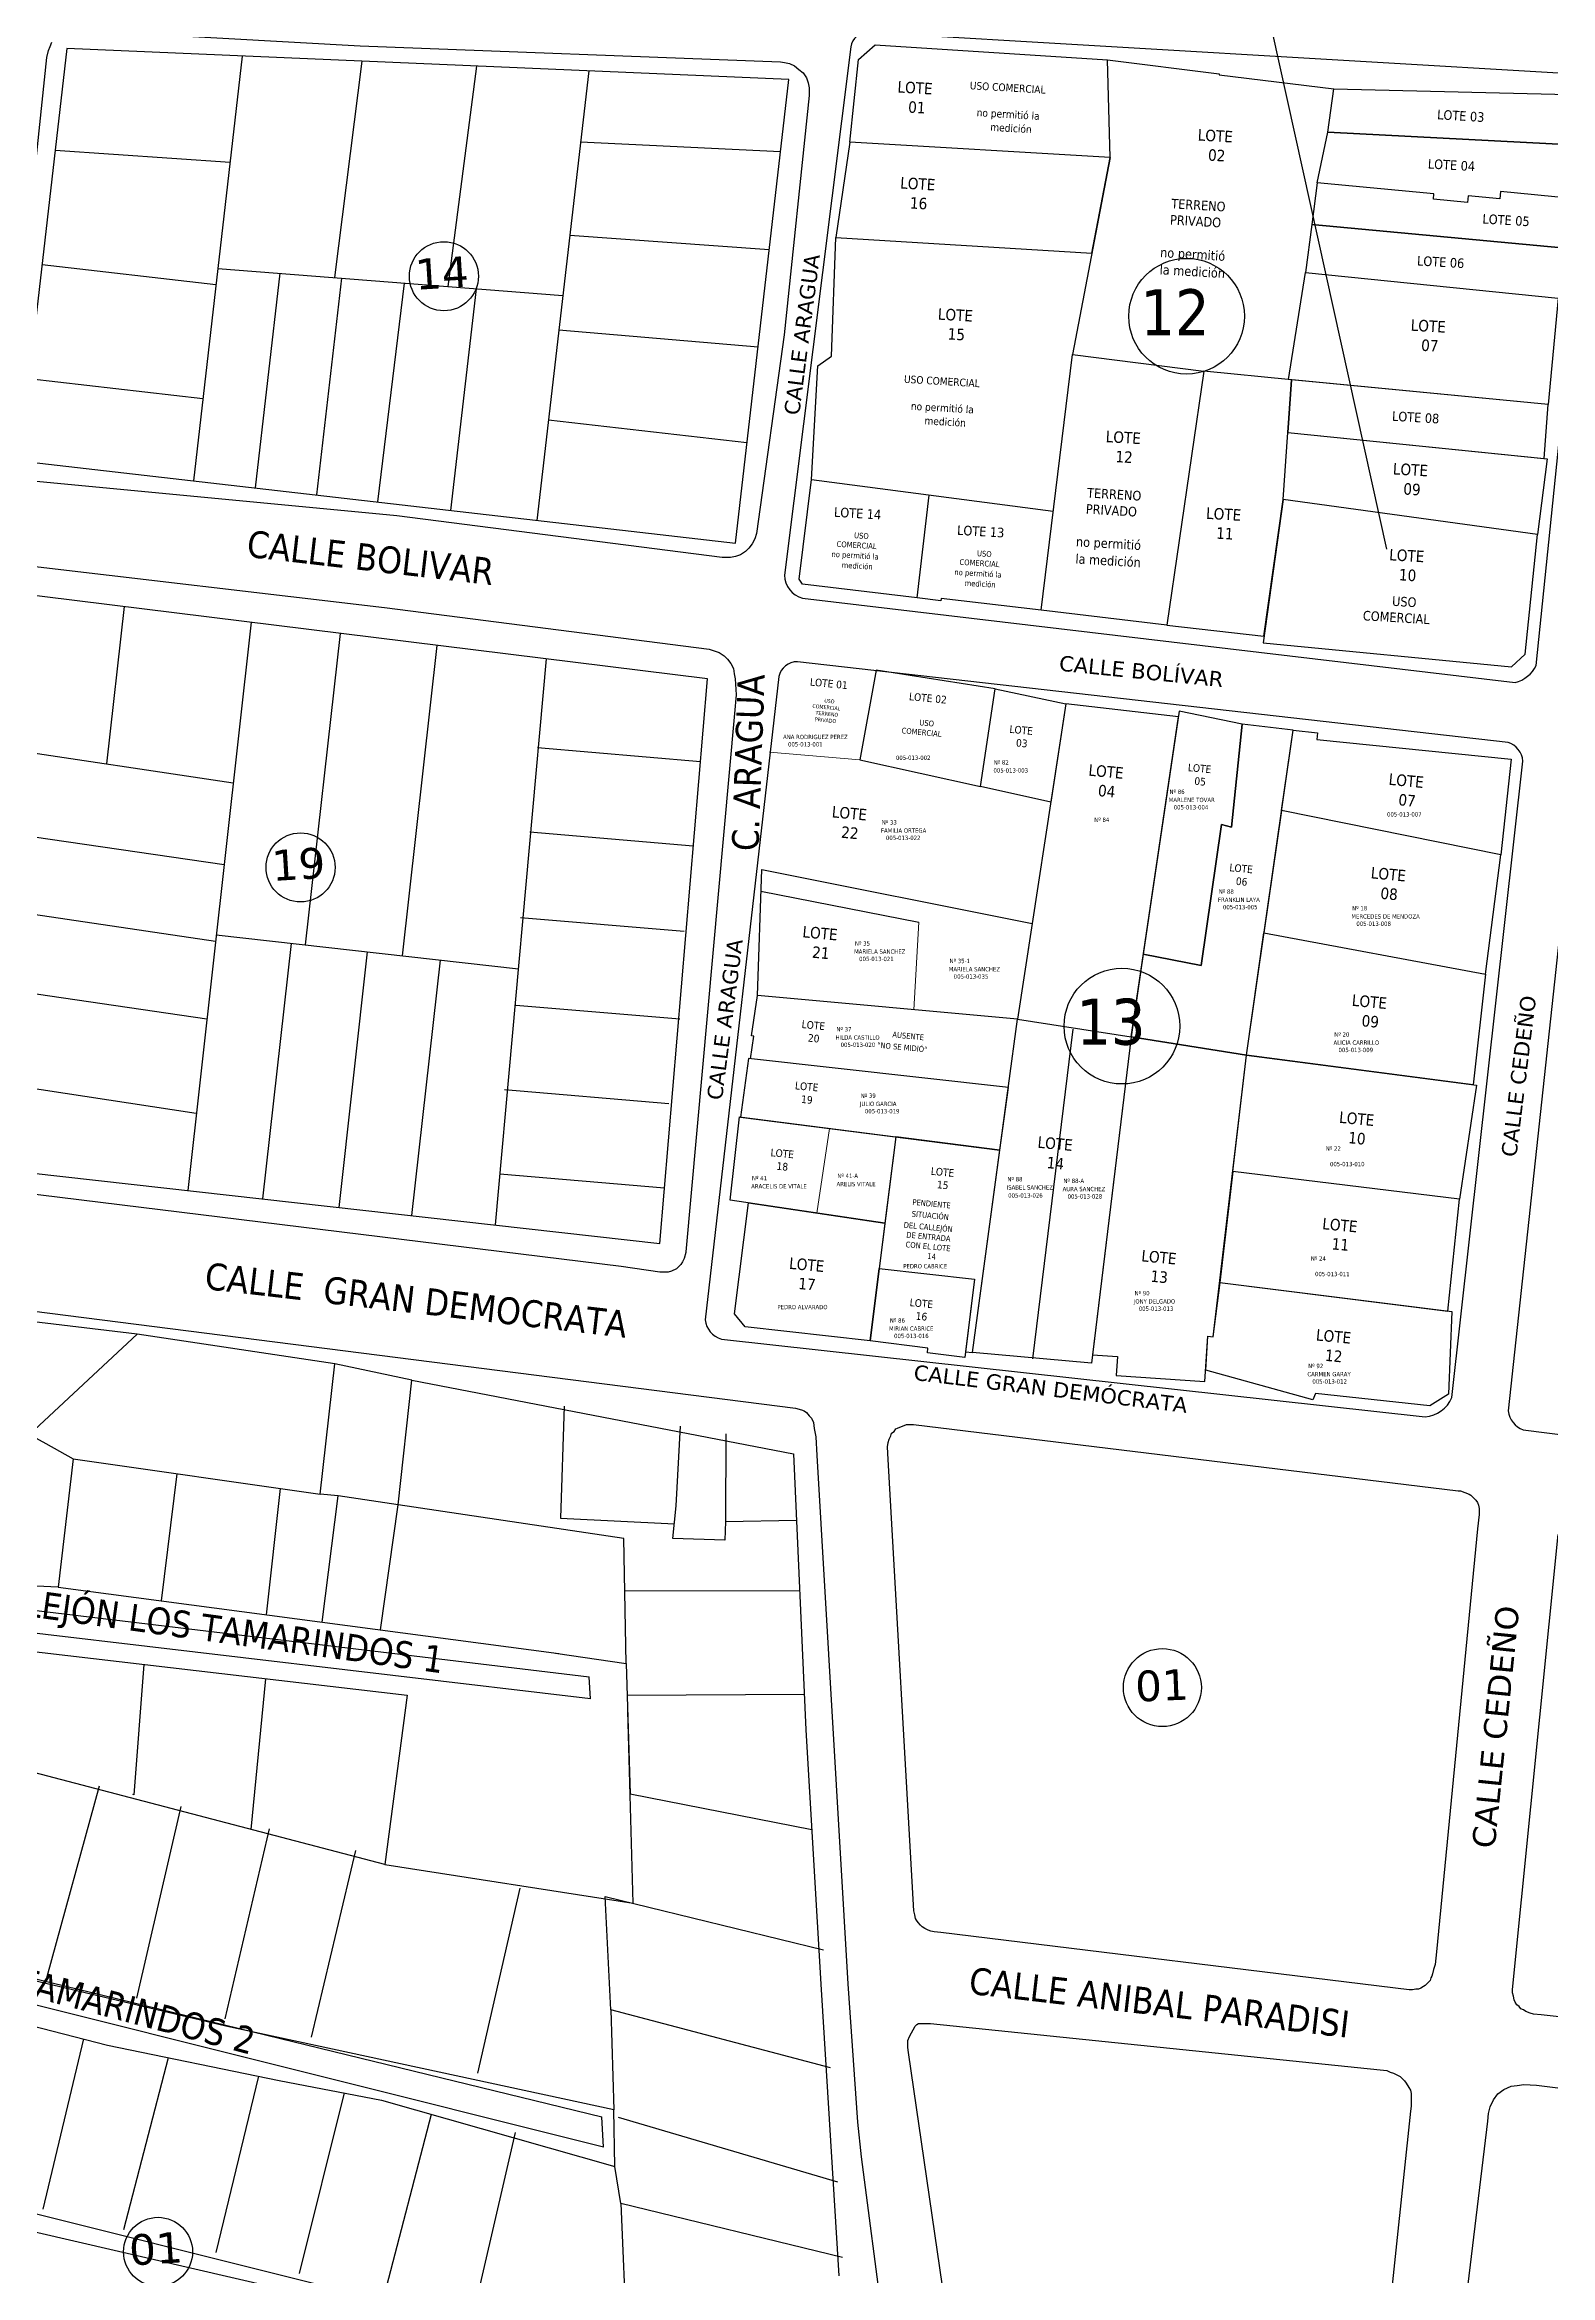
# Model space of a CAD drawing. Header units: metres. Extents: x 2 to 659295185, y -28 to 1124222152.
# Drawn here: x 659867 to 660063.3, y 1124433 to 1124723.8 of the extents above; entities that cross this region are included whole.
import ezdxf
from ezdxf.enums import TextEntityAlignment as Align

# ---------------------------------------------------------------- set-up
doc = ezdxf.new("R2010")
doc.units = ezdxf.units.M
doc.header["$MEASUREMENT"] = 0
for name, color, linetype in [('CALLES', 1, 'CONTINUOUS'), ('MANZANA', 30, 'CONTINUOUS'), ('Numero de manzana', 6, 'CONTINUOUS'), ('Parcelas', 140, 'CONTINUOUS')]:
    doc.layers.add(name, color=color, linetype=linetype)
doc.layers.add('PARCELA', color=140, linetype='CONTINUOUS', lineweight=40)
doc.styles.add('ROMAN', font='verdana.ttf')
doc.styles.get("Standard").update_dxf_attribs({"font": 'tahoma.ttf'})

msp = doc.modelspace()

# ---------------------------------------------------------------- linework, layer by layer
at = {"layer": 'MANZANA', "lineweight": -2}
for p, q in [((659867.6916, 1124723.5358), (659867.906, 1124724.0957)), ((659871.5177, 1124725.6553), (659908.121, 1124723.6158)), ((659864.5252, 1124695.8714), (659867.2546, 1124722.0961)), ((659867.2546, 1124722.0961), (659867.4772, 1124722.9859)), ((659867.4772, 1124722.9859), (659867.6916, 1124723.5358)), ((659908.121, 1124723.6158), (659962.9228, 1124721.5362)), ((659962.9228, 1124721.5362), (659963.4671, 1124721.4262)), ((659963.4671, 1124721.4262), (659964.1267, 1124721.3162)), ((659964.1267, 1124721.3162), (659964.7864, 1124720.9863)), ((659964.7864, 1124720.9863), (659965.3306, 1124720.5464)), ((659965.3306, 1124720.5464), (659965.8831, 1124720.1065)), ((659965.8831, 1124720.1065), (659966.3284, 1124719.4466)), ((659966.3284, 1124719.4466), (659966.551, 1124718.7867)), ((659966.551, 1124718.7867), (659966.6582, 1124718.1269)), ((659966.6665, 1124717.1271), (659963.4094, 1124685.9234)), ((659966.6582, 1124718.1269), (659966.6665, 1124717.1271)), ((659963.4094, 1124685.9234), (659959.7977, 1124660.0287)), ((659912.8871, 1124662.3582), (659864.987, 1124666.8973)), ((659955.3202, 1124656.9093), (659912.8871, 1124662.3582)), ((659959.7977, 1124660.0287), (659959.5833, 1124659.3588)), ((659957.728, 1124657.2493), (659957.0765, 1124657.0293)), ((659958.3876, 1124657.6992), (659957.728, 1124657.2493)), ((659958.8247, 1124658.1391), (659958.3876, 1124657.6992)), ((659959.2534, 1124658.699), (659958.8247, 1124658.1391)), ((659959.5833, 1124659.3588), (659959.2534, 1124658.699)), ((659863.1729, 1124656.0495), (659911.3039, 1124650.4107)), ((659955.7572, 1124656.9093), (659955.3202, 1124656.9093)), ((659956.4169, 1124656.9193), (659955.7572, 1124656.9093)), ((659957.0765, 1124657.0293), (659956.4169, 1124656.9193)), ((659911.3039, 1124650.4107), (659953.6215, 1124644.9618)), ((659953.6215, 1124644.9618), (659954.2812, 1124644.7418)), ((659954.2812, 1124644.7418), (659954.9409, 1124644.5219)), ((659954.9409, 1124644.5219), (659955.6005, 1124644.082)), ((659955.6005, 1124644.082), (659956.0376, 1124643.642)), ((659956.0376, 1124643.642), (659956.4746, 1124643.0922)), ((659956.4746, 1124643.0922), (659956.8127, 1124642.4323)), ((659956.8127, 1124642.4323), (659956.9199, 1124641.7624)), ((659956.9199, 1124641.7624), (659957.0353, 1124641.1026)), ((659957.0353, 1124641.1026), (659957.1508, 1124639.003)), ((659957.1508, 1124639.003), (659956.9446, 1124636.5635)), ((659956.9446, 1124636.5635), (659950.5788, 1124566.4178)), ((659942.1516, 1124564.4981), (659861.1279, 1124574.4161)), ((659947.1898, 1124563.7483), (659942.1516, 1124564.4981)), ((659949.3832, 1124564.1982), (659948.7235, 1124563.8683)), ((659949.5976, 1124564.4182), (659949.3832, 1124564.1982)), ((659949.9274, 1124564.7581), (659949.5976, 1124564.4182)), ((659950.1418, 1124565.088), (659949.9274, 1124564.7581)), ((659950.3644, 1124565.5279), (659950.1418, 1124565.088)), ((659950.5788, 1124566.3078), (659950.3644, 1124565.5279)), ((659950.5788, 1124566.4178), (659950.5788, 1124566.3078)), ((659947.7422, 1124563.7483), (659947.1898, 1124563.7483)), ((659948.2865, 1124563.7483), (659947.7422, 1124563.7483)), ((659948.7235, 1124563.8683), (659948.2865, 1124563.7483)), ((659852.3213, 1124560.339), (659964.9101, 1124546.0219)), ((659964.9101, 1124546.0219), (659965.6852, 1124545.802)), ((659965.6852, 1124545.802), (659966.015, 1124545.692)), ((659966.015, 1124545.692), (659966.3449, 1124545.472)), ((659966.3449, 1124545.472), (659966.6747, 1124545.0321)), ((659966.6747, 1124545.0321), (659967.0045, 1124544.7022)), ((659967.0045, 1124544.7022), (659967.2272, 1124544.1523)), ((659967.2272, 1124544.1523), (659967.3344, 1124543.3724)), ((659978.5157, 1124543.5424), (659979.06, 1124543.7624)), ((659979.06, 1124543.7624), (659979.3898, 1124543.8723)), ((659979.3898, 1124543.8723), (659979.8268, 1124543.8723)), ((659979.8268, 1124543.8723), (659980.2639, 1124543.8823)), ((659980.2639, 1124543.8823), (660051.3101, 1124535.2341)), ((659967.3344, 1124543.3724), (659967.557, 1124542.2727)), ((659967.557, 1124542.2727), (659967.6807, 1124539.8432)), ((659976.8831, 1124540.9829), (659976.9903, 1124541.5428)), ((659976.9985, 1124539.3233), (659976.8831, 1124540.9829)), ((659976.9903, 1124541.5428), (659977.0975, 1124541.9827)), ((659977.0975, 1124541.9827), (659977.3118, 1124542.4226)), ((659977.3118, 1124542.4226), (659977.419, 1124542.7626)), ((659977.419, 1124542.7626), (659977.7489, 1124542.9825)), ((659977.7489, 1124542.9825), (659977.9633, 1124543.3125)), ((659977.9633, 1124543.3125), (659978.1859, 1124543.4224)), ((659978.1859, 1124543.4224), (659978.5157, 1124543.5424)), ((659967.6807, 1124539.8432), (659971.7129, 1124470.9572)), ((659980.3298, 1124480.5052), (659976.9985, 1124539.3233)), ((660051.3101, 1124535.2341), (660051.6316, 1124535.2441)), ((660051.6316, 1124535.2441), (660052.1841, 1124535.0241)), ((660052.1841, 1124535.0241), (660052.7366, 1124534.8042)), ((660052.7366, 1124534.8042), (660052.951, 1124534.6942)), ((660052.951, 1124534.6942), (660053.1736, 1124534.4743)), ((660053.1736, 1124534.4743), (660053.3963, 1124534.2543)), ((660053.3963, 1124534.2543), (660053.6106, 1124534.0343)), ((660053.6106, 1124534.0343), (660053.8333, 1124533.7044)), ((660053.8333, 1124533.7044), (660053.9487, 1124533.3745)), ((660054.0642, 1124532.1547), (660053.8498, 1124530.2751)), ((660053.9487, 1124533.3745), (660054.0559, 1124532.9246)), ((660054.0559, 1124532.9246), (660054.0559, 1124532.5946)), ((660054.0559, 1124532.5946), (660054.0642, 1124532.1547)), ((660053.8498, 1124530.2751), (660048.5065, 1124475.1663)), ((660058.3932, 1124470.2373), (660064.3715, 1124529.5453)), ((659980.4453, 1124479.9554), (659980.3298, 1124480.5052)), ((659980.5525, 1124479.5054), (659980.4453, 1124479.9554)), ((659980.6679, 1124479.2855), (659980.5525, 1124479.5054)), ((659980.8823, 1124478.9556), (659980.6679, 1124479.2855)), ((659981.2121, 1124478.6256), (659980.8823, 1124478.9556)), ((659981.4348, 1124478.4057), (659981.2121, 1124478.6256)), ((659981.7646, 1124478.1857), (659981.4348, 1124478.4057)), ((659982.2016, 1124477.9658), (659981.7646, 1124478.1857)), ((659982.5315, 1124477.8558), (659982.2016, 1124477.9658)), ((659982.9685, 1124477.7458), (659982.5315, 1124477.8558)), ((659983.8508, 1124477.6458), (659982.9685, 1124477.7458)), ((660044.9195, 1124470.1773), (659983.8508, 1124477.6458)), ((660048.5065, 1124475.1663), (660048.3003, 1124473.5067)), ((660047.4345, 1124471.1871), (660047.2119, 1124470.9572)), ((660047.6489, 1124471.4071), (660047.4345, 1124471.1871)), ((660047.7561, 1124471.737), (660047.6489, 1124471.4071)), ((660047.8633, 1124471.957), (660047.7561, 1124471.737)), ((660047.9705, 1124472.2869), (660047.8633, 1124471.957)), ((660048.0777, 1124472.8468), (660047.9705, 1124472.2869)), ((660048.3003, 1124473.5067), (660048.0777, 1124472.8468)), ((659971.7129, 1124470.9572), (659972.9993, 1124452.9309)), ((660045.3566, 1124470.1773), (660044.9195, 1124470.1773)), ((660045.7936, 1124470.2873), (660045.3566, 1124470.1773)), ((660046.1234, 1124470.2973), (660045.7936, 1124470.2873)), ((660046.445, 1124470.4073), (660046.1234, 1124470.2973)), ((660046.7748, 1124470.6273), (660046.445, 1124470.4073)), ((660046.9975, 1124470.7372), (660046.7748, 1124470.6273)), ((660047.2119, 1124470.9572), (660046.9975, 1124470.7372)), ((660058.3932, 1124469.7974), (660058.3932, 1124470.2373)), ((660058.5087, 1124469.3575), (660058.3932, 1124469.7974)), ((660058.6159, 1124468.9076), (660058.5087, 1124469.3575)), ((660058.7313, 1124468.5777), (660058.6159, 1124468.9076)), ((660058.9539, 1124468.2477), (660058.7313, 1124468.5777)), ((660059.2838, 1124468.0278), (660058.9539, 1124468.2477)), ((659979.7444, 1124464.1286), (659980.5112, 1124465.4583)), ((659980.5112, 1124465.4583), (659980.7256, 1124465.6883)), ((659980.7256, 1124465.6883), (659980.9483, 1124465.7982)), ((659980.9483, 1124465.7982), (659981.1627, 1124465.7982)), ((659981.1627, 1124465.7982), (659981.7151, 1124465.7982)), ((659981.7151, 1124465.7982), (659982.482, 1124465.8082)), ((659982.482, 1124465.8082), (660041.1264, 1124459.7595)), ((660059.4982, 1124467.6979), (660059.2838, 1124468.0278)), ((660059.828, 1124467.5879), (660059.4982, 1124467.6979)), ((660060.1578, 1124467.3679), (660059.828, 1124467.5879)), ((660060.7103, 1124467.148), (660060.1578, 1124467.3679)), ((660061.1473, 1124467.038), (660060.7103, 1124467.148)), ((660062.1368, 1124466.938), (660061.1473, 1124467.038)), ((660158.8276, 1124456.0902), (660062.1368, 1124466.938)), ((659979.53, 1124463.5787), (659979.7444, 1124464.1286)), ((659979.53, 1124463.2488), (659979.53, 1124463.5787)), ((659979.53, 1124463.1388), (659979.53, 1124463.2488)), ((659979.53, 1124462.6889), (659979.53, 1124463.1388)), ((659979.6454, 1124462.029), (659979.53, 1124462.6889)), ((659987.1079, 1124410.7494), (659979.6454, 1124462.029)), ((660041.1264, 1124459.7595), (660042.0087, 1124459.6595)), ((660042.0087, 1124459.6595), (660042.4458, 1124459.4395)), ((660042.4458, 1124459.4395), (660042.8828, 1124459.3296)), ((660042.8828, 1124459.3296), (660043.3198, 1124459.1096)), ((660043.3198, 1124459.1096), (660043.7651, 1124458.8896)), ((660043.7651, 1124458.8896), (660043.9795, 1124458.6697)), ((660043.9795, 1124458.6697), (660044.3093, 1124458.3398)), ((660044.3093, 1124458.3398), (660044.532, 1124458.0098)), ((660044.532, 1124458.0098), (660044.8618, 1124457.4599)), ((660044.8618, 1124457.4599), (660045.0844, 1124457.13)), ((660045.0844, 1124457.13), (660045.1999, 1124456.6801)), ((660045.1999, 1124456.6801), (660045.1999, 1124456.1302)), ((660055.936, 1124455.8503), (660056.4802, 1124456.6201)), ((660056.4802, 1124456.6201), (660057.2471, 1124457.18)), ((660057.2471, 1124457.18), (660058.2283, 1124457.6299)), ((660058.2283, 1124457.6299), (660058.9952, 1124457.7399)), ((660058.9952, 1124457.7399), (660059.8775, 1124457.8599)), ((660059.8775, 1124457.8599), (660061.5184, 1124457.7499)), ((660061.5184, 1124457.7499), (660065.0229, 1124457.33)), ((660045.0927, 1124454.3606), (660031.7509, 1124328.1063)), ((660045.1999, 1124455.0304), (660045.0927, 1124454.3606)), ((660045.1999, 1124456.1302), (660045.1999, 1124455.5803)), ((660045.1999, 1124455.5803), (660045.1999, 1124455.0304)), ((660055.1856, 1124453.0808), (660055.2845, 1124454.0806)), ((660055.2845, 1124454.0806), (660055.5072, 1124454.9604)), ((660055.5072, 1124454.9604), (660055.936, 1124455.8503)), ((659972.9993, 1124452.9309), (659973.461, 1124448.4018)), ((660045.5709, 1124373.407), (660055.1856, 1124453.0808)), ((659973.461, 1124448.4018), (659978.1117, 1124412.699))]:
    msp.add_line(p, q, dxfattribs=at)
at = {"layer": 'MANZANA', "lineweight": -3}
for p, q in [((659841.5852, 1124522.5717), (659938, 1124511)), ((659938.1757, 1124508.1187), (659840.2247, 1124519.6873)), ((659938.1757, 1124508.1187), (659938, 1124511)), ((659820.1658, 1124482.7239), (659939.6348, 1124453.6375)), ((659939.8459, 1124449.673), (659818.6596, 1124479.983)), ((659939.8459, 1124449.673), (659939.6348, 1124453.6375)), ((659803.7657, 1124452.9409), (659978.1117, 1124412.699))]:
    msp.add_line(p, q, dxfattribs=at)
at = {"layer": 'MANZANA', "linetype": 'Continuous'}
for points in [[(659965.8034, 1124651.5975), (660058.7492, 1124640.6251, 0.21818319), (660061.4866, 1124642.819), (660069.1593, 1124717.7654, 0.46845309), (660067.3665, 1124719.8727), (659974.3625, 1124725.3573, 0.38811235), (659972.1166, 1124723.4906), (659963.4586, 1124654.5929, 0.32553047)], [(659955.234, 1124555.028), (660047.016, 1124544.9, 0.28056731), (660050.488, 1124547.394), (660050.488, 1124547.394), (660059.7587, 1124630.3806, 0.29512312), (660057.817, 1124632.8148), (659965.146, 1124643.3202, 0.35637761), (659962.7096, 1124641.3823), (659953.104, 1124557.53, 0.30430873)], [(660066.8907, 1124629.3637), (660057.8493, 1124545.6613, 0.28202434), (660059.7955, 1124543.1974), (660160.7128, 1124530.4064, 0.45454731), (660163.447, 1124532.5791), (660171.8442, 1124614.8045, 0.25406018), (660169.1897, 1124618.2815), (660130.326, 1124624.75), (660069.3144, 1124631.3156, 0.29298648)]]:
    msp.add_lwpolyline(points, format="xyb", close=True, dxfattribs=at)
at = {"layer": 'Numero de manzana', "lineweight": -2}
for centre, radius in [((659919.0479, 1124693.5781), 4.5001), ((660015.8952, 1124688.3635), 7.5417), ((659900.3531, 1124616.512), 4.5001), ((660007.4641, 1124595.8199), 7.5417), ((660012.7394, 1124509.5926), 5.0859), ((659881.7636, 1124436.0372), 4.5001)]:
    msp.add_circle(centre, radius, dxfattribs=at)
at = {"layer": 'PARCELA', "lineweight": -3}
msp.add_line((660042, 1124658), (660023, 1124744), dxfattribs=at)
at = {"layer": 'Parcelas', "lineweight": -3}
for p, q in [((659869.8886, 1124723.261), (659863.7048, 1124669.5193)), ((659964.0185, 1124719.233), (659869.8886, 1124723.261)), ((659892.7576, 1124722.2824), (659886.3862, 1124666.9095)), ((659908.3284, 1124721.6161), (659904.7606, 1124693.3994)), ((659923.3073, 1124720.9751), (659919.5699, 1124692.2327)), ((659937.9262, 1124720.3495), (659931.184, 1124661.7549)), ((659957.0622, 1124658.7772), (659964.0185, 1124719.233)), ((659891.1586, 1124708.3851), (659868.3602, 1124709.9783)), ((659936.8615, 1124711.0965), (659962.9364, 1124709.8287)), ((659935.4634, 1124698.946), (659961.4675, 1124697.0626)), ((659889.3235, 1124692.4368), (659866.6421, 1124695.0466)), ((659889.5719, 1124694.596), (659934.5551, 1124691.0522)), ((659897.6396, 1124693.9604), (659894.4206, 1124665.985)), ((659905.6966, 1124693.3257), (659902.4445, 1124665.0618)), ((659913.8563, 1124692.6828), (659910.3835, 1124664.1483)), ((659923.2406, 1124691.9436), (659919.9162, 1124663.0514)), ((659934.0426, 1124686.5986), (659960.0085, 1124684.3826)), ((659887.6134, 1124677.5748), (659864.932, 1124680.1846)), ((659932.6927, 1124674.8663), (659958.5709, 1124671.8887)), ((659863.7048, 1124669.5193), (659957.0622, 1124658.7772)), ((659953.4354, 1124641.0759), (659862.4415, 1124652.3634)), ((659877.369, 1124650.5117), (659875.0492, 1124630.0044)), ((659893.9186, 1124648.4588), (659885.633, 1124574.3851)), ((659905.501, 1124647.022), (659900.9577, 1124606.4051)), ((659918.1444, 1124645.4537), (659913.6181, 1124604.9889)), ((659932.403, 1124643.6849), (659925.7493, 1124569.8979)), ((659947.2184, 1124567.4964), (659953.4354, 1124641.0759)), ((659860.3509, 1124632.209), (659891.577, 1124627.5255)), ((659931.273, 1124632.1335), (659952.5281, 1124630.3376)), ((659890.3832, 1124616.8526), (659859.2277, 1124621.3805)), ((659930.2343, 1124621.1427), (659951.5359, 1124619.3429)), ((659889.2651, 1124606.8566), (659858.1994, 1124611.4665)), ((659889.3597, 1124607.7024), (659928.7609, 1124603.2951)), ((659929.0467, 1124609.9955), (659950.3963, 1124608.1916)), ((659899.1158, 1124606.6111), (659895.3891, 1124573.2939)), ((659909.0603, 1124605.4988), (659905.3335, 1124572.1815)), ((659918.5496, 1124604.4373), (659914.8228, 1124571.1201)), ((659888.1318, 1124596.7253), (659857.1395, 1124601.2482)), ((659928.4263, 1124598.5578), (659949.8198, 1124596.7502)), ((659886.7578, 1124584.4413), (659855.882, 1124589.1255)), ((659926.9412, 1124587.5556), (659948.3793, 1124585.7442)), ((659854.7118, 1124577.8439), (659947.2184, 1124567.4964)), ((659926.3491, 1124576.5498), (659947.83, 1124574.7348))]:
    msp.add_line(p, q, dxfattribs=at)
at = {"layer": 'Parcelas', "lineweight": -2}
for p, q in [((659971.9898, 1124711.0581), (659973.12, 1124721.8189)), ((659973.12, 1124721.8189), (659975.3033, 1124723.7427)), ((659975.3033, 1124723.7427), (660005.5913, 1124721.804)), ((660005.9309, 1124709.0565), (660005.5913, 1124721.804)), ((660005.5913, 1124721.804), (660020.1669, 1124719.9741)), ((660020.1669, 1124719.9741), (660020.1447, 1124719.8157)), ((660020.1447, 1124719.8157), (660035.0833, 1124717.9876)), ((660034.2987, 1124712.3721), (660035.0833, 1124717.9876)), ((660035.0833, 1124717.9876), (660067.5339, 1124717.2058)), ((660032.9291, 1124705.7625), (660034.2987, 1124712.3721)), ((660066.9235, 1124710.6542), (660034.2987, 1124712.3721)), ((660034.2987, 1124712.3721), (660066.9235, 1124710.6542)), ((659971.9898, 1124711.0581), (659970.177, 1124698.6094)), ((660005.9309, 1124709.0565), (659971.9898, 1124711.0581)), ((660005.9309, 1124709.0565), (660001.0109, 1124683.3557)), ((660003.5467, 1124696.602), (660005.9309, 1124709.0565)), ((660032.9291, 1124705.7625), (660032.2228, 1124700.3282)), ((660048.149, 1124704.3007), (660032.9291, 1124705.7625)), ((660048.149, 1124704.3007), (660032.9291, 1124705.7625)), ((660048.0821, 1124703.6039), (660048.149, 1124704.3007)), ((660048.0821, 1124703.6039), (660048.149, 1124704.3007)), ((660052.5416, 1124703.1756), (660048.0821, 1124703.6039)), ((660052.5416, 1124703.1756), (660048.0821, 1124703.6039)), ((660052.6248, 1124704.0416), (660052.5416, 1124703.1756)), ((660052.6248, 1124704.0416), (660052.5416, 1124703.1756)), ((660056.7358, 1124703.6467), (660052.6248, 1124704.0416)), ((660056.7358, 1124703.6467), (660052.6248, 1124704.0416)), ((660056.8314, 1124704.6421), (660056.7358, 1124703.6467)), ((660056.8314, 1124704.6421), (660056.7358, 1124703.6467)), ((660066.1337, 1124703.6989), (660056.8314, 1124704.6421)), ((660066.1337, 1124703.6989), (660056.8314, 1124704.6421)), ((659969.5784, 1124683.161), (659970.177, 1124698.6094)), ((659970.177, 1124698.6094), (660003.5467, 1124696.602)), ((660032.2228, 1124700.3282), (660031.4109, 1124694.0807)), ((660032.2228, 1124700.3282), (660064.8522, 1124697.2959)), ((660064.8522, 1124697.2959), (660032.2228, 1124700.3282)), ((660029.1779, 1124680.1182), (660031.4109, 1124694.0807)), ((660031.4109, 1124694.0807), (660064.3374, 1124690.6959)), ((660031.4109, 1124694.0807), (660064.3374, 1124690.6959)), ((660064.3374, 1124690.6959), (660063.0711, 1124676.8537)), ((659996.9231, 1124650.0383), (660001.0109, 1124683.3557)), ((660001.0109, 1124683.3557), (660018.1561, 1124681.2012)), ((659966.9899, 1124667.0577), (659967.8227, 1124681.8843)), ((659967.8227, 1124681.8843), (659969.5784, 1124683.161)), ((660018.1561, 1124681.2012), (660013.3193, 1124648.1027)), ((660029.5661, 1124680.0808), (660018.1561, 1124681.2012)), ((660028.4817, 1124664.4785), (660029.5661, 1124680.0808)), ((660029.5661, 1124680.0808), (660029.101, 1124673.1865)), ((660063.0711, 1124676.8537), (660029.1779, 1124680.1182)), ((660063.0711, 1124676.8537), (660029.5661, 1124680.0808)), ((660062.5204, 1124669.8052), (660063.0711, 1124676.8537)), ((660028.4817, 1124664.4785), (660029.101, 1124673.1865)), ((660029.101, 1124673.1865), (660062.5204, 1124669.8052)), ((660029.101, 1124673.1865), (660062.9283, 1124669.7639)), ((660062.9283, 1124669.7639), (660061.6467, 1124659.8968)), ((659965.3602, 1124654.0897), (659966.9899, 1124667.0577)), ((659966.9899, 1124667.0577), (659966.9899, 1124667.0577)), ((659966.9899, 1124667.0577), (659998.5066, 1124662.9444)), ((659980.7425, 1124651.6665), (659982.3232, 1124665.0565)), ((660028.4817, 1124664.4785), (660025.8667, 1124645.8006)), ((660025.9887, 1124646.6721), (660028.4817, 1124664.4785)), ((660061.6467, 1124659.8968), (660028.4817, 1124664.4785)), ((660061.6467, 1124659.8968), (660028.4817, 1124664.4785)), ((660060.0488, 1124644.2884), (660061.6467, 1124659.8968)), ((659965.7963, 1124653.4309), (659965.3602, 1124654.0897)), ((659980.7425, 1124651.6665), (659965.7963, 1124653.4309)), ((659983.8684, 1124651.2774), (659980.7425, 1124651.6665)), ((659983.9, 1124651.5455), (659983.8684, 1124651.2774)), ((659996.9231, 1124650.0383), (659983.9, 1124651.5455)), ((660013.3193, 1124648.1027), (659996.9231, 1124650.0383)), ((660013.3193, 1124648.1027), (660025.9887, 1124646.6721)), ((660025.8667, 1124645.8006), (660058.2565, 1124642.6772)), ((660058.2565, 1124642.6772), (660060.0488, 1124644.2884)), ((659975.4072, 1124642.2255), (659973.3064, 1124630.5429)), ((659990.9161, 1124639.7834), (659975.4072, 1124642.2255)), ((659989.0215, 1124627.0435), (659990.9161, 1124639.7834)), ((659989.0215, 1124627.0435), (659990.9161, 1124639.7834)), ((659990.9161, 1124639.7834), (660000.163, 1124637.8348)), ((660000.163, 1124637.8348), (659993.8681, 1124596.7442)), ((660000.163, 1124637.8348), (659998.1968, 1124625.0004)), ((660014.8278, 1124636.1612), (660000.163, 1124637.8348)), ((660014.9311, 1124636.8636), (660010.2366, 1124605.2098)), ((660023.1295, 1124635.1771), (660014.9311, 1124636.8636)), ((660008.687, 1124594.4205), (660014.8278, 1124636.1612)), ((660021.7579, 1124621.7469), (660023.1295, 1124635.1771)), ((660023.1295, 1124635.1771), (660021.7579, 1124621.7469)), ((660029.7868, 1124634.4224), (660023.1295, 1124635.1771)), ((660023.7016, 1124592.0535), (660029.7868, 1124634.4224)), ((660028.2799, 1124623.93), (660029.7868, 1124634.4224)), ((660029.7868, 1124634.4224), (660032.9863, 1124634.0597)), ((660032.9863, 1124634.0597), (660032.8895, 1124633.2051)), ((660032.8895, 1124633.2051), (660058.2373, 1124630.6135)), ((659973.3064, 1124630.5429), (659989.0215, 1124627.0435)), ((660058.2373, 1124630.6135), (660056.8751, 1124618.1678)), ((659998.1968, 1124625.0004), (659989.0215, 1124627.0435)), ((660028.2799, 1124623.93), (660025.9881, 1124607.9738)), ((660056.8751, 1124618.1678), (660028.2799, 1124623.93)), ((660056.8751, 1124618.1678), (660028.2799, 1124623.93)), ((660017.7958, 1124603.7438), (660020.441, 1124622.1244)), ((660020.441, 1124622.1244), (660017.7958, 1124603.7438)), ((660020.441, 1124622.1244), (660021.7579, 1124621.7469)), ((660021.7579, 1124621.7469), (660020.441, 1124622.1244)), ((660054.8618, 1124602.5974), (660056.8751, 1124618.1678)), ((659959.9292, 1124599.807), (659960.4896, 1124616.2314)), ((659960.4896, 1124616.2314), (659995.7776, 1124609.2088)), ((659960.3941, 1124613.4332), (659980.9595, 1124609.3545)), ((659995.7776, 1124609.2088), (659993.8681, 1124596.7442)), ((660023.7016, 1124592.0535), (660025.9881, 1124607.9738)), ((660025.9881, 1124607.9738), (660054.8618, 1124602.5974)), ((660025.9881, 1124607.9738), (660054.8618, 1124602.5974)), ((660010.2366, 1124605.2098), (660008.687, 1124594.4205)), ((660010.2366, 1124605.2098), (660017.7958, 1124603.7438)), ((660017.7958, 1124603.7438), (660010.2366, 1124605.2098)), ((660054.8618, 1124602.5974), (660053.2497, 1124588.1873)), ((659959.1627, 1124594.5728), (659959.9292, 1124599.807)), ((659993.8681, 1124596.7442), (659959.9292, 1124599.807)), ((659987.9677, 1124553.2627), (659993.8681, 1124596.7442)), ((659993.8681, 1124596.7442), (660008.687, 1124594.4205)), ((659993.8681, 1124596.7442), (660008.687, 1124594.4205)), ((659959.0249, 1124591.561), (659959.4596, 1124594.5294)), ((659959.4596, 1124594.5294), (659959.1627, 1124594.5728)), ((660001.0788, 1124595.4377), (659995.8092, 1124552.4667)), ((660008.687, 1124594.4205), (660003.5058, 1124551.8748)), ((660008.687, 1124594.4205), (660003.6388, 1124552.9668)), ((660023.7016, 1124592.0535), (660008.687, 1124594.4205)), ((660008.687, 1124594.4205), (660023.7016, 1124592.0535)), ((659958.7665, 1124591.5896), (659957.7222, 1124583.9608)), ((659992.6592, 1124587.8359), (659958.7665, 1124591.5896)), ((660019.3831, 1124555.3366), (660023.7016, 1124592.0535)), ((660021.9179, 1124576.8881), (660023.7016, 1124592.0535)), ((660023.7016, 1124592.0535), (660053.686, 1124588.1302)), ((660053.2497, 1124588.1873), (660023.7016, 1124592.0535)), ((659991.5512, 1124579.6707), (659992.6592, 1124587.8359)), ((660053.686, 1124588.1302), (660051.474, 1124573.2436)), ((659956.3649, 1124573.1466), (659957.5945, 1124583.977)), ((659957.5945, 1124583.977), (659977.9605, 1124581.3868)), ((659957.7222, 1124583.9608), (659991.5512, 1124579.6707)), ((659977.9605, 1124581.3868), (659975.7941, 1124564.2129)), ((659977.9605, 1124581.3868), (659976.54, 1124570.1261)), ((659991.5512, 1124579.6707), (659977.9605, 1124581.3868)), ((659987.9677, 1124553.2627), (659991.5512, 1124579.6707)), ((660021.9179, 1124576.8881), (660020.2125, 1124562.388)), ((660051.474, 1124573.2437), (660021.9179, 1124576.8881)), ((660051.474, 1124573.2436), (660021.9179, 1124576.8881)), ((659976.54, 1124570.1261), (659956.3649, 1124573.1466)), ((659956.9528, 1124558.32), (659958.778, 1124572.7853)), ((659958.778, 1124572.7853), (659976.54, 1124570.1261)), ((660049.9513, 1124558.673), (660051.474, 1124573.2437)), ((659976.54, 1124570.1261), (659974.6529, 1124554.8018)), ((659974.6529, 1124554.8018), (659975.7941, 1124564.2129)), ((659975.7941, 1124564.2129), (659988.2485, 1124562.8385)), ((659975.7941, 1124564.2129), (659988.2485, 1124562.8385)), ((659988.2485, 1124562.8385), (659986.9594, 1124552.6195)), ((659988.2485, 1124562.8385), (659987.0533, 1124553.3636)), ((660019.3831, 1124555.3366), (660020.2745, 1124562.3807)), ((660020.2125, 1124562.388), (660050.507, 1124558.6036)), ((660020.2125, 1124562.388), (660049.9513, 1124558.673)), ((659958.322, 1124556.6039), (659956.9528, 1124558.32)), ((660050.507, 1124558.6036), (660050.0656, 1124547.8326)), ((659974.6529, 1124554.8018), (659958.322, 1124556.6039)), ((660018.2892, 1124549.4968), (660018.6847, 1124555.3836)), ((660018.3897, 1124550.9935), (660018.6847, 1124555.3836)), ((660018.6847, 1124555.3836), (660019.3831, 1124555.3366)), ((660018.6847, 1124555.3836), (660019.3831, 1124555.3366)), ((659982.1615, 1124553.8394), (659974.6529, 1124554.8018)), ((659982.0892, 1124553.2438), (659982.1615, 1124553.8394)), ((659986.9594, 1124552.6195), (659982.0892, 1124553.2438)), ((659987.0533, 1124553.3636), (659987.9677, 1124553.2627)), ((660003.5058, 1124551.8748), (659987.9677, 1124553.2627)), ((660003.6388, 1124552.9668), (660006.8815, 1124552.7489)), ((660006.8815, 1124552.7489), (660006.7153, 1124550.2745)), ((660006.7153, 1124550.2745), (660018.2892, 1124549.4968)), ((660032.3568, 1124547.0986), (660018.3897, 1124550.9935)), ((660032.701, 1124547.9518), (660032.3568, 1124547.0986)), ((660047.5988, 1124546.3078), (660032.701, 1124547.9518)), ((660050.0656, 1124547.8326), (660047.5988, 1124546.3078))]:
    msp.add_line(p, q, dxfattribs=at)
at = {"layer": 'Parcelas', "lineweight": 0}
for p, q in [((659973.3064, 1124630.5429), (659961.4987, 1124631.5458)), ((659980.9595, 1124609.3545), (659980.3404, 1124597.965)), ((659969.3465, 1124582.4866), (659967.6778, 1124571.4529))]:
    msp.add_line(p, q, dxfattribs=at)
at = {"layer": 'Parcelas'}
for points in [[(659879.0276, 1124555.6622), (659865.0068, 1124542.6046), (659867.1474, 1124541.4273), (659870.6794, 1124539.3938), (659902.8951, 1124534.7915), (659904.8217, 1124551.8091), (659879.0276, 1124555.6622), (659846.5978, 1124559.5152), (659844.3502, 1124558.9801), (659843.1729, 1124558.0168), (659841.1393, 1124541.6414), (659862.3311, 1124539.3938), (659865.0068, 1124542.6046)], [(659913.0629, 1124533.4001), (659914.8824, 1124549.6686), (659904.8217, 1124551.8091)], [(659914.8824, 1124549.6686), (659964.6516, 1124540.053), (659966.257, 1124504.0912), (659968.1835, 1124470.9121), (659970.5382, 1124432.9168)], [(659934.742, 1124546.2679), (659934.2547, 1124531.6877), (659949.1095, 1124530.93)], [(659955.7676, 1124531.2595), (659955.6605, 1124528.7979), (659948.9177, 1124529.0119), (659949.3458, 1124533.2931), (659949.8811, 1124543.6756)], [(659955.8137, 1124542.6598), (659955.7676, 1124531.2595), (659965.038, 1124531.3963)], [(659870.6794, 1124539.3938), (659868.7528, 1124522.6972), (659845.2064, 1124523.7675)], [(659882.2283, 1124520.9078), (659884.2549, 1124537.4544)], [(659895.9002, 1124519.0924), (659897.7556, 1124535.5257)], [(659903.1777, 1124518.126), (659905.2498, 1124534.5774), (659902.8951, 1124534.7915)], [(659910.7848, 1124517.1159), (659913.0629, 1124533.4001), (659905.2498, 1124534.5774)], [(659933.606, 1124514.0856), (659942.817, 1124512.7435), (659942.4959, 1124529.0119), (659913.0629, 1124533.4001)], [(659868.7528, 1124522.6972), (659934.0406, 1124514.0278)], [(659965.4492, 1124522.1862), (659942.6312, 1124522.1605)], [(659915.097, 1124428.6356), (659847.4546, 1124445.5462), (659805.4992, 1124456.0351), (659817.4864, 1124478.5112), (659842.2102, 1124471.4473), (659875.1752, 1124462.992), (659897.5443, 1124458.3897), (659910.9229, 1124455.821), (659941.3192, 1124447.1517), (659941.2122, 1124454.5367), (659890.5874, 1124465.4536), (659843.0664, 1124476.6917), (659820.8043, 1124483.4345), (659834.7181, 1124509.8708), (659839.1063, 1124517.3628), (659914.2408, 1124508.5864), (659911.351, 1124486.5384), (659943.7141, 1124481.4711), (659943.0125, 1124506.5273)], [(659879.8987, 1124512.5979), (659878.5978, 1124495.6119), (659878.4971, 1124495.6372)], [(659942.817, 1124512.7435), (659943.3522, 1124495.7258), (659967.0123, 1124491.0839)], [(659895.8019, 1124510.7402), (659893.8682, 1124491.1137)], [(659911.351, 1124486.5384), (659833.2021, 1124506.9903)], [(659966.0509, 1124508.7083), (659942.9483, 1124508.5701)], [(659874.0906, 1124496.7416), (659867.2824, 1124471.8698)], [(659884.7417, 1124494.0719), (659878.954, 1124469.1096)], [(659890.5325, 1124466.4306), (659896.2988, 1124491.1751)], [(659901.7925, 1124464.0024), (659907.5541, 1124488.354)], [(659923.4803, 1124459.3255), (659929.0053, 1124483.4506)], [(659940.0765, 1124482.3585), (659968.5421, 1124475.4138)], [(659969.4818, 1124460.0142), (659940.8257, 1124467.5885), (659940.0765, 1124482.3585)], [(659940.8257, 1124467.5885), (659941.2122, 1124454.5367)], [(659866.7759, 1124441.5817), (659872.081, 1124463.7856)], [(659877.3278, 1124438.9437), (659883.1213, 1124461.3571)], [(659889.3402, 1124435.9406), (659894.919, 1124458.9299)], [(659900.1942, 1124433.2271), (659906.075, 1124456.7518)], [(659911.3001, 1124430.4506), (659917.4165, 1124453.969)], [(659970.4055, 1124445.1082), (659941.8137, 1124453.5711)], [(659922.8765, 1124427.7277), (659928.391, 1124451.6029)], [(659971.0142, 1124435.286), (659942.1101, 1124442.3296), (659941.3192, 1124447.1517)], [(659942.1101, 1124442.3296), (659942.8593, 1124424.8838)]]:
    msp.add_lwpolyline(points, dxfattribs=at)

# ---------------------------------------------------------------- texts
at = {"layer": 'CALLES', "color": 0, "style": 'ROMAN'}
for s, height, rotation, p in [('CALLE ARAGUA', 2, 82.612132, (659965.3695, 1124675.3737)), ('CALLE BOLÍVAR', 2, 354.239673, (659999.1943, 1124642.1614)), ('CALLE ARAGUA', 2, 82.612132, (659955.3061, 1124586.0916)), ('CALLE CEDEÑO', 2, 82.938051, (660058.8922, 1124578.6724)), ('CALLE GRAN DEMÓCRATA', 2, 353.096493, (659980.2211, 1124549.7096)), ('CALLE CEDEÑO', 3, 84.18444, (660056.0749, 1124488.5309))]:
    msp.add_text(s, height=height, rotation=rotation, dxfattribs=at).set_placement(p)
at = {"layer": 'CALLES', "color": 0}
for s, rotation, p in [('CALLE BOLIVAR', 353.377719, (659909.4799, 1124656.8938)), ('C. ARAGUA', 88.0113, (659958.7223, 1124630.1826)), ('CALLE  GRAN DEMOCRATA', 353.377719, (659915.4279, 1124560.1163)), ('CALLEJÓN LOS TAMARINDOS 1', 352.167236, (659887.717, 1124517.4817)), ('CALLEJÓN LOS TAMARINDOS 2', 345.235975, (659863.7549, 1124471.4549)), ('CALLE ANIBAL PARADISI', 353.377719, (660012.3563, 1124468.5576))]:
    msp.add_text(s, height=3.5, rotation=rotation, dxfattribs=at).set_placement(p, align=Align.MIDDLE)
at = {"layer": 'Numero de manzana', "lineweight": -2, "style": 'ROMAN'}
for s, rotation, p in [('14', 3.491535, (659915.4003, 1124691.8015)), ('19', 3.491535, (659896.7055, 1124614.7354)), ('01', 2.2002, (660009.2633, 1124507.7634)), ('01', 3.491535, (659878.116, 1124434.2606))]:
    msp.add_text(s, height=4, rotation=rotation, dxfattribs=at).set_placement(p)
at = {"layer": 'Numero de manzana', "lineweight": -2}
for s, p in [('12', (660009.8878, 1124685.8842)), ('13', (660001.5353, 1124593.399))]:
    msp.add_text(s, height=6, dxfattribs=at).set_placement(p)
at = {"layer": 'Parcelas', "lineweight": -2}
for s, height, rotation, p in [('LOTE', 1.5, 356.605248, (659978.16, 1124717.5305)), ('USO COMERCIAL', 1, 356.605248, (659987.605, 1124717.9591)), ('01', 1.5, 356.605248, (659979.5542, 1124714.9121)), ('LOTE 03', 1.25, 356.605248, (660048.5433, 1124714.0448)), ('no permitió la', 1, 356.605248, (659988.5027, 1124714.4409)), ('medición', 1, 356.605248, (659990.2804, 1124712.54)), ('LOTE', 1.5, 356.605248, (660017.3163, 1124711.2736)), ('02', 1.5, 356.605248, (660018.6633, 1124708.658)), ('LOTE 04', 1.25, 356.605248, (660047.3325, 1124707.6304)), ('LOTE', 1.5, 356.605248, (659978.5177, 1124705.016)), ('16', 1.5, 356.605248, (659979.7884, 1124702.4079)), ('TERRENO', 1.25, 356.605248, (660013.8709, 1124702.4325)), ('PRIVADO', 1.25, 356.605248, (660013.7075, 1124700.3292)), ('LOTE 05', 1.25, 356.605248, (660054.4492, 1124700.4521)), ('la medición', 1.25, 356.605248, (660012.3538, 1124693.834)), ('no permitió', 1.25, 356.605248, (660012.4207, 1124696.0743)), ('LOTE 06', 1.25, 356.605248, (660045.9216, 1124694.9894)), ('LOTE', 1.5, 356.605248, (659983.4231, 1124687.9214)), ('15', 1.5, 356.605248, (659984.7103, 1124685.3366)), ('LOTE', 1.5, 356.605248, (660045.0891, 1124686.4808)), ('07', 1.5, 356.605248, (660046.4517, 1124683.8643)), ('USO COMERCIAL', 1, 356.605248, (659979.0224, 1124679.6866)), ('no permitió la', 1, 356.605248, (659979.92, 1124676.1683)), ('medición', 1, 356.605248, (659981.6978, 1124674.2675)), ('LOTE 08', 1.25, 356.605248, (660042.6597, 1124674.7407)), ('LOTE', 1.5, 356.605248, (660005.317, 1124671.9535)), ('12', 1.5, 356.605248, (660006.5867, 1124669.3445)), ('LOTE', 1.5, 356.605248, (660042.7641, 1124667.7467)), ('TERRENO', 1.25, 356.605248, (660002.894, 1124664.7369)), ('09', 1.5, 356.605248, (660044.1271, 1124665.1302)), ('LOTE 14', 1.25, 356.605248, (659969.8878, 1124662.2258)), ('PRIVADO', 1.25, 356.605248, (660002.7305, 1124662.6336)), ('LOTE', 1.5, 356.605248, (660018.4035, 1124661.9543)), ('USO', 0.75, 356.605248, (659972.5228, 1124659.4349)), ('LOTE 13', 1.25, 356.605248, (659985.9413, 1124659.8759)), ('11', 1.5, 356.605248, (660019.7219, 1124659.3677)), ('no permitió la', 0.75, 356.605248, (659969.5693, 1124656.9957)), ('COMERCIAL', 0.75, 356.605248, (659970.2362, 1124658.3027)), ('USO', 0.75, 356.605248, (659988.5512, 1124657.0864)), ('la medición', 1.25, 356.605248, (660001.3768, 1124656.1384)), ('no permitió', 1.25, 356.605248, (660001.4437, 1124658.3787)), ('LOTE', 1.5, 356.605248, (660042.2847, 1124656.5514)), ('medición', 0.75, 356.605248, (659970.9026, 1124655.57)), ('no permitió la', 0.75, 356.605248, (659985.5977, 1124654.6472)), ('COMERCIAL', 0.75, 356.605248, (659986.2646, 1124655.9542)), ('10', 1.5, 356.605248, (660043.5592, 1124653.9401)), ('medición', 0.75, 356.605248, (659986.931, 1124653.2216)), ('USO', 1.25, 356.605248, (660042.6677, 1124650.6176)), ('COMERCIAL', 1.25, 356.605248, (660038.8568, 1124648.7306)), ('LOTE 01', 1, 354.579222, (659966.7457, 1124640.219)), ('COMERCIAL', 0.5, 354.579222, (659967.0853, 1124637.3055)), ('TERRENO', 0.5, 354.579222, (659967.4921, 1124636.4193)), ('USO', 0.5, 354.579222, (659968.6354, 1124638.0059)), ('LOTE 02', 1, 354.579222, (659979.6653, 1124638.3188)), ('PRIVADO', 0.5, 354.579222, (659967.3971, 1124635.5808)), ('COMERCIAL', 0.75, 354.579222, (659978.6999, 1124633.9977)), ('USO', 0.75, 354.579222, (659981.025, 1124635.0484)), ('LOTE', 1, 354.579222, (659992.7634, 1124634.0612)), ('03', 1, 354.579222, (659993.6122, 1124632.2856)), ('LOTE', 1.5, 354.579222, (660003.0495, 1124628.4798)), ('LOTE', 1, 354.579222, (660016.029, 1124629.072)), ('05', 1, 354.579222, (660016.8755, 1124627.2967)), ('LOTE', 1.5, 354.579222, (660042.1979, 1124627.2861)), ('04', 1.5, 354.579222, (660004.2927, 1124625.8192)), ('07', 1.5, 354.579222, (660043.4671, 1124624.623)), ('LOTE', 1.5, 354.579222, (659969.5819, 1124623.045)), ('22', 1.5, 354.579222, (659970.7992, 1124620.3889)), ('LOTE', 1, 354.579222, (660021.4482, 1124616.02)), ('LOTE', 1.5, 354.579222, (660039.8667, 1124615.096)), ('06', 1, 354.579222, (660022.2846, 1124614.2456)), ('08', 1.5, 354.579222, (660041.1186, 1124612.4316)), ('LOTE', 1.5, 354.579222, (659965.751, 1124607.4093)), ('21', 1.5, 354.579222, (659967.0154, 1124604.7487)), ('LOTE', 1.5, 354.579222, (660037.3971, 1124598.4757)), ('LOTE', 1, 354.579222, (659965.6623, 1124595.5805)), ('09', 1.5, 354.579222, (660038.6668, 1124595.8126)), ('20', 1, 354.579222, (659966.477, 1124593.8082)), ('"NO SE MIDIÓ"', 0.75, 354.579222, (659975.5428, 1124593.0075)), ('AUSENTE', 0.75, 354.579222, (659977.499, 1124594.3608)), ('LOTE', 1, 354.579222, (659964.7948, 1124587.5887)), ('19', 1, 354.579222, (659965.5898, 1124585.8182)), ('LOTE', 1.5, 354.579222, (660035.7412, 1124583.2218)), ('10', 1.5, 354.579222, (660036.9227, 1124580.5671)), ('LOTE', 1, 354.579222, (659961.6062, 1124578.8725)), ('LOTE', 1.5, 354.579222, (659996.4124, 1124579.9748)), ('14', 1.5, 354.579222, (659997.6084, 1124577.3187)), ('18', 1, 354.579222, (659962.3893, 1124577.1011)), ('LOTE', 1, 354.579222, (659982.5077, 1124576.4474)), ('15', 1, 354.579222, (659983.3044, 1124574.695)), ('PENDIENTE', 0.75, 354.579222, (659980.109, 1124572.5293)), ('DEL CALLEJÓN', 0.75, 354.579222, (659978.9774, 1124569.5588)), ('SITUACIÓN', 0.75, 354.579222, (659980.0199, 1124570.9988)), ('LOTE', 1.5, 354.579222, (660033.5441, 1124569.3556)), ('CON EL LOTE', 0.75, 354.579222, (659979.2221, 1124567.0087)), ('DE ENTRADA', 0.75, 354.579222, (659979.3159, 1124568.2711)), ('11', 1.5, 354.579222, (660034.7703, 1124566.724)), ('LOTE', 1.5, 354.579222, (659964.0152, 1124564.1876)), ('14', 0.75, 354.579222, (659982.0563, 1124565.4821)), ('LOTE', 1.5, 354.579222, (660009.9476, 1124565.1662)), ('17', 1.5, 354.579222, (659965.2098, 1124561.559)), ('13', 1.5, 354.579222, (660011.1436, 1124562.5101)), ('LOTE', 1, 354.579222, (659979.7503, 1124559.3289)), ('16', 1, 354.579222, (659980.5354, 1124557.5613)), ('LOTE', 1.5, 354.579222, (660032.7225, 1124554.8461)), ('12', 1.5, 354.579222, (660033.8991, 1124552.1938))]:
    msp.add_text(s, height=height, rotation=rotation, dxfattribs=at).set_placement(p)
for s, height, p in [('ANA RODRIGUEZ PEREZ', 0.566355, (659963.2699, 1124633.2307)), ('005-013-001', 0.566355, (659963.9218, 1124632.275)), ('005-013-002', 0.566355, (659977.9914, 1124630.5249)), ('005-013-003', 0.566355, (659990.712, 1124628.8757)), ('Nº 82', 0.56636, (659990.7414, 1124629.9098)), ('MARLENE TOVAR', 0.566355, (660013.5651, 1124625.0217)), ('Nº 86', 0.56636, (660013.6691, 1124626.0905)), ('Nº 33', 0.56636, (659976.1419, 1124622.1034)), ('Nº 84', 0.56636, (660003.8564, 1124622.4395)), ('005-013-004', 0.566355, (660014.217, 1124624.066)), ('005-013-007', 0.566355, (660042.0389, 1124623.1453)), ('FAMILIA ORTEGA', 0.566355, (659976.0379, 1124621.0346)), ('005-013-022', 0.566355, (659976.6899, 1124620.0789)), ('Nº 88', 0.56636, (660020.0911, 1124613.0776)), ('FRANKLIN LAYA', 0.566355, (660019.9871, 1124612.0088)), ('005-013-005', 0.566355, (660020.639, 1124611.0531)), ('Nº 18', 0.56636, (660037.488, 1124610.9117)), ('MERCEDES DE MENDOZA', 0.566355, (660037.384, 1124609.8429)), ('005-013-008', 0.566355, (660038.0359, 1124608.8872)), ('MARIELA SANCHEZ', 0.566355, (659972.5409, 1124605.2544)), ('Nº 35', 0.56636, (659972.6449, 1124606.3232)), ('005-013-021', 0.566355, (659973.1929, 1124604.2987)), ('MARIELA SANCHEZ', 0.566355, (659984.8838, 1124602.964)), ('Nº 35-1', 0.56636, (659984.9879, 1124604.0327)), ('005-013-035', 0.566355, (659985.5358, 1124602.0082)), ('HILDA CASTILLO', 0.566355, (659970.1284, 1124594.0638)), ('Nº 37', 0.56636, (659970.2324, 1124595.1325)), ('005-013-020', 0.566355, (659970.7803, 1124593.1081)), ('ALICIA CARRILLO', 0.566355, (660035.0564, 1124593.3866)), ('Nº 20', 0.56636, (660035.1604, 1124594.4554)), ('005-013-009', 0.566355, (660035.7084, 1124592.4309)), ('JULIO GARCIA', 0.566355, (659973.2944, 1124585.3992)), ('Nº 39', 0.56636, (659973.3984, 1124586.468)), ('005-013-019', 0.566355, (659973.9463, 1124584.4435)), ('Nº 22', 0.56636, (660034.0506, 1124579.5805)), ('Nº 41', 0.56636, (659959.2183, 1124575.734)), ('Nº 41-A', 0.56636, (659970.3523, 1124576.016)), ('Nº 88', 0.56636, (659992.5307, 1124575.5871)), ('Nº 88-A', 0.56636, (659999.8322, 1124575.3704)), ('005-013-010', 0.566355, (660034.5985, 1124577.556)), ('ARACELIS DE VITALE', 0.566355, (659959.1143, 1124574.6652)), ('ARELIS VITALE', 0.566355, (659970.2483, 1124574.9472)), ('ISABEL SANCHEZ', 0.566355, (659992.4267, 1124574.5183)), ('005-013-026', 0.566355, (659992.6288, 1124573.4658)), ('AURA SANCHEZ', 0.566355, (659999.7282, 1124574.3016)), ('005-013-028', 0.566355, (660000.3801, 1124573.3459)), ('PEDRO CABRICE', 0.566355, (659978.9439, 1124564.2421)), ('Nº 24', 0.56636, (660032.0969, 1124565.2471)), ('Nº 90', 0.56636, (660009.11, 1124560.7296)), ('005-013-011', 0.566355, (660032.6449, 1124563.2226)), ('PEDRO ALVARADO', 0.566355, (659962.5339, 1124558.9149)), ('JONY DELGADO', 0.566355, (660009.006, 1124559.6608)), ('005-013-013', 0.566355, (660009.658, 1124558.7051)), ('MIRIAN CABRICE', 0.566355, (659977.0958, 1124556.1068)), ('Nº 86', 0.56636, (659977.1998, 1124557.1755)), ('005-013-016', 0.566355, (659977.7477, 1124555.1511)), ('CARMEN GARAY', 0.566355, (660031.6505, 1124550.1695)), ('Nº 92', 0.56636, (660031.7545, 1124551.2382)), ('005-013-012', 0.566355, (660032.3025, 1124549.2137))]:
    msp.add_text(s, height=height, dxfattribs=at).set_placement(p)

doc.saveas('drawing.dxf')
